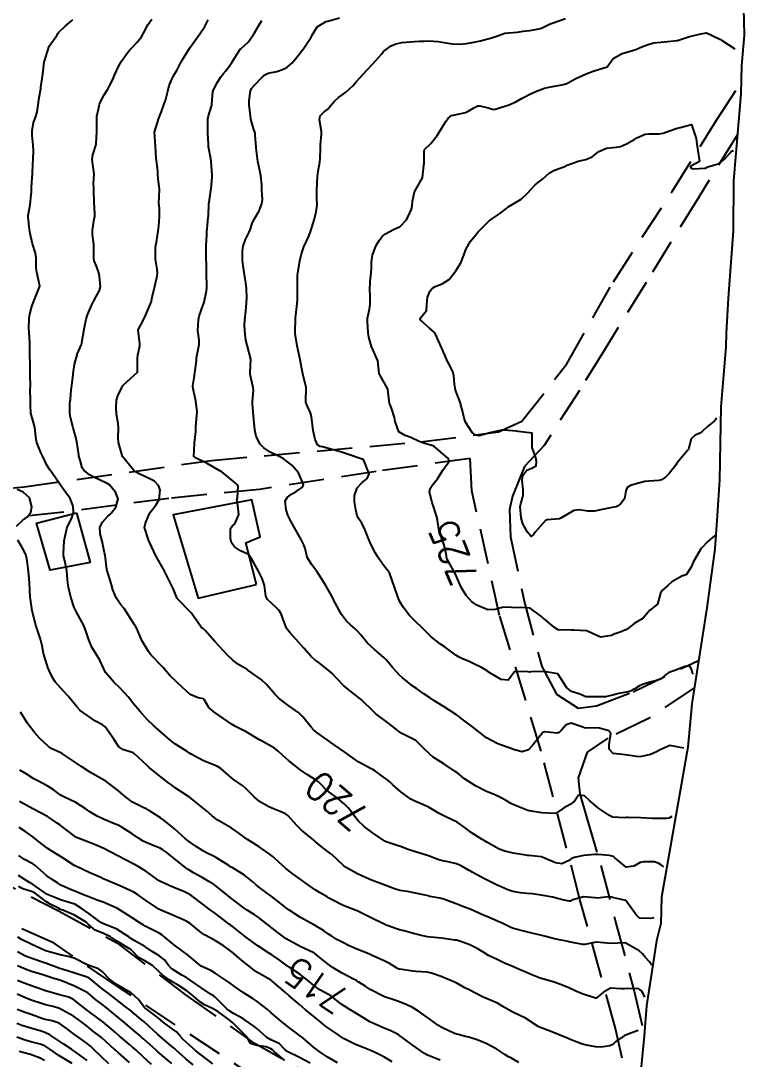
# Model space of a CAD drawing. Header units: metres. Extents: x 298520 to 308411, y 7433745 to 7450750.
# Drawn here: x 300949.8 to 301052.2, y 7447996.7 to 7448143.8 of the extents above; entities that cross this region are included whole.
import ezdxf
from ezdxf.enums import TextEntityAlignment as Align

# ---------------------------------------------------------------- set-up
doc = ezdxf.new("R2010")
doc.units = ezdxf.units.M
doc.header["$LTSCALE"] = 10
doc.linetypes.add('DASHED', pattern=[0.75, 0.5, -0.25])
for name, color, linetype in [('Area', 45, 'Continuous'), ('Cotas', 45, 'Continuous'), ('Curvas de Nivel 1m', 11, 'Continuous'), ('Curvas de Nivel 5m', 15, 'Continuous'), ('Edificações', 30, 'Continuous'), ('Vias Secundárias', 230, 'DASHED')]:
    doc.layers.add(name, color=color, linetype=linetype)
doc.styles.add('Style-STANDARD', font='STANDARD.shx')

msp = doc.modelspace()

# ---------------------------------------------------------------- linework, layer by layer
at = {"layer": 'Area'}
msp.add_polyline3d([(301052.14, 7448145.59, 724.36), (301052.25, 7448141.75, 725.12), (301051.84, 7448137.43, 725.47), (301051.78, 7448133.43, 725.65), (301050.71, 7448121.1, 726.07), (301050.7, 7448114.06, 726.8), (301049.97, 7448104.5, 727.1), (301049.71, 7448099.55, 726.8), (301049.62, 7448097.6, 727.22), (301048.92, 7448089.14, 727.04), (301048.75, 7448078.8, 725.89), (301048.42, 7448073.72, 725.44), (301048.1, 7448069.02, 726.36), (301046.94, 7448060.64, 725.85), (301044.81, 7448047.08, 723.59), (301044.25, 7448040.91, 723.25), (301040.52, 7448019.66, 720.59), (301040.43, 7448015.94, 720.93), (301039.81, 7448013.49, 719.18), (301039.38, 7448010.7, 718.99), (301038.42, 7448004.31, 717.69), (301038.1, 7448000.05, 717.48), (301037.55, 7447994.7, 716.56)], dxfattribs=at)
at = {"layer": 'Curvas de Nivel 1m', "flags": 128}
for points, elevation in [([(301039.13, 7448010.07), (301039.1, 7448010.15), (301039.04, 7448010.24), (301038.95, 7448010.37), (301038.78, 7448010.59), (301038.24, 7448011.18), (301037.83, 7448011.65), (301037.37, 7448012.08), (301035.38, 7448013.21), (301033.38, 7448013.14), (301031.87, 7448013.26), (301031.38, 7448013.32), (301031.34, 7448013.31), (301031.05, 7448013.26), (301029.7, 7448012.96), (301029.39, 7448012.96), (301027.71, 7448013.31), (301027.44, 7448013.36), (301027.39, 7448013.37), (301027.32, 7448013.39), (301025.4, 7448013.79), (301024.17, 7448014.11), (301023.4, 7448014.32), (301022.19, 7448014.59), (301021.41, 7448014.76), (301019.57, 7448015.24), (301019.41, 7448015.29), (301019.34, 7448015.33), (301019.21, 7448015.4), (301017.98, 7448015.99), (301017.42, 7448016.25), (301016.04, 7448016.83), (301015.43, 7448017.09), (301014.57, 7448017.46), (301013.44, 7448017.97), (301012.64, 7448018.29), (301011.45, 7448018.72), (301009.55, 7448019.43), (301009.46, 7448019.46), (301009.15, 7448019.52), (301007.72, 7448019.8), (301007.47, 7448019.86), (301007.06, 7448019.96), (301005.47, 7448020.32), (301004.57, 7448020.48), (301003.47, 7448020.63), (301002.71, 7448020.84), (301001.48, 7448021.33), (301000.73, 7448021.63), (300999.49, 7448022.09), (300998.73, 7448022.42), (300997.5, 7448023.01), (300996.19, 7448023.68), (300995.77, 7448023.94), (300995.52, 7448024.16), (300993.86, 7448025.71), (300993.54, 7448025.97), (300992.53, 7448026.71), (300991.55, 7448027.54), (300991.31, 7448027.74), (300989.57, 7448029.15), (300988.96, 7448029.77), (300987.6, 7448031.24), (300987.28, 7448031.47), (300986.51, 7448031.8), (300985.61, 7448032.17), (300984.95, 7448032.48), (300983.62, 7448033.23), (300982.88, 7448033.84), (300981.65, 7448035.09), (300981.24, 7448035.45), (300980.63, 7448035.87), (300980.05, 7448036.27), (300979.66, 7448036.59), (300978.12, 7448037.9), (300977.68, 7448038.17), (300977.22, 7448038.37), (300975.69, 7448039), (300973.94, 7448039.95), (300973.7, 7448040.09), (300973.35, 7448040.31), (300971.72, 7448041.35), (300971.35, 7448041.61), (300970.9, 7448041.98), (300969.74, 7448043.01), (300968.59, 7448044.01), (300967.76, 7448044.8), (300966.65, 7448046.03), (300965.78, 7448047.08), (300965.36, 7448047.62), (300965.03, 7448048.05), (300963.81, 7448049.32), (300963.03, 7448050.08), (300961.84, 7448051.47), (300961.61, 7448051.86), (300961.51, 7448052.1), (300961.01, 7448053.26), (300960.46, 7448054.11), (300959.88, 7448055.08), (300959.43, 7448056.12), (300959.04, 7448057.26), (300958.71, 7448058.13), (300957.93, 7448059.6), (300957.63, 7448060.14), (300957.38, 7448060.71), (300956.89, 7448062.15), (300956.56, 7448063.57), (300956.48, 7448064.15), (300956.33, 7448065.83), (300956.28, 7448066.16), (300956.02, 7448067.33), (300955.87, 7448068), (300955.84, 7448068.16), (300955.84, 7448068.36), (300955.96, 7448070.16), (300956.07, 7448070.82), (300956.33, 7448071.91), (300956.42, 7448072.16), (300956.98, 7448073.26), (300957.28, 7448074.15), (300957.23, 7448075.04), (300956.81, 7448076.15), (300956.14, 7448077.05), (300955.66, 7448077.68), (300955.34, 7448078.17), (300954.18, 7448079.83), (300953.92, 7448080.19), (300953.51, 7448080.88), (300952.87, 7448082.2), (300952.66, 7448082.66), (300952.22, 7448083.69), (300952.04, 7448084.21), (300951.98, 7448084.46), (300951.77, 7448086.21), (300951.6, 7448086.88), (300951.23, 7448088.22), (300951.17, 7448089.34), (300951.18, 7448090.22), (300951.15, 7448091.38), (300951.16, 7448092.22), (300951.13, 7448093.42), (300951.11, 7448094.22), (300951.13, 7448095.46), (300951.1, 7448096.22), (300951.07, 7448097.54), (300951.09, 7448098.22), (300950.99, 7448099.64), (300950.95, 7448100.22), (300950.98, 7448101.68), (300951.07, 7448102.22), (300951.35, 7448103.32), (300951.68, 7448104.22), (300951.92, 7448104.77), (300952.49, 7448106.21), (300952.06, 7448108.21), (300951.98, 7448108.75), (300951.97, 7448110.22), (300951.87, 7448110.89), (300951.47, 7448112.22), (300951.12, 7448113.68), (300951.04, 7448114.23), (300950.84, 7448115.99), (300950.84, 7448116.23), (300951.13, 7448117.72), (300951.2, 7448118.22), (300951.3, 7448119.57), (300951.33, 7448120.22), (300951.41, 7448121.48), (300951.47, 7448122.22), (300951.53, 7448123.39), (300951.54, 7448124.22), (300951.61, 7448125.33), (300951.57, 7448126.22), (300951.41, 7448127.55), (300951.4, 7448128.22), (300951.61, 7448129.37), (300951.94, 7448130.22), (300952.12, 7448130.87), (300952.31, 7448132.21), (300952.38, 7448132.64), (300952.64, 7448134.21), (300952.66, 7448134.38), (300952.84, 7448135.6), (300952.92, 7448136.21), (300953.12, 7448137.96), (300953.19, 7448138.21), (300953.35, 7448138.68), (300953.84, 7448140.2), (300954.91, 7448141.69), (300955.08, 7448142.01), (300955.2, 7448142.18), (300956.07, 7448143.02), (300956.94, 7448143.74), (300957.19, 7448143.91)], 719), ([(301040.87, 7448023.96), (301040.74, 7448024.05), (301040.54, 7448024.2), (301040.17, 7448024.45), (301039.53, 7448024.67), (301038.02, 7448024.69), (301037.52, 7448024.57), (301036.63, 7448024.08), (301035.51, 7448023.93), (301033.94, 7448025.23), (301033.72, 7448025.42), (301033.54, 7448025.5), (301033.18, 7448025.6), (301031.54, 7448025.72), (301031.1, 7448025.71), (301029.54, 7448025.6), (301028.17, 7448025.3), (301027.74, 7448025.1), (301027.53, 7448024.94), (301026.44, 7448024.4), (301025.52, 7448024.53), (301023.64, 7448025.35), (301023.53, 7448025.38), (301021.73, 7448025.57), (301021.54, 7448025.59), (301021.3, 7448025.62), (301019.54, 7448025.91), (301018.33, 7448026.2), (301017.54, 7448026.49), (301015.8, 7448027.45), (301015.56, 7448027.61), (301015.15, 7448027.86), (301013.57, 7448028.84), (301012.72, 7448029.48), (301012.09, 7448029.99), (301011.59, 7448030.3), (301010.1, 7448031.01), (301009.6, 7448031.25), (301009.06, 7448031.53), (301007.61, 7448032.37), (301006.83, 7448032.77), (301005.62, 7448033.27), (301005.02, 7448033.58), (301003.64, 7448034.6), (301002.5, 7448035.61), (301002.05, 7448036.01), (301001.66, 7448036.33), (300999.9, 7448037.64), (300999.67, 7448037.76), (300999.44, 7448037.87), (300997.69, 7448038.8), (300996.39, 7448039.68), (300996.01, 7448039.99), (300995.71, 7448040.21), (300994.16, 7448041.27), (300993.72, 7448041.57), (300993.53, 7448041.71), (300991.74, 7448042.98), (300991.32, 7448043.32), (300990.93, 7448043.74), (300989.76, 7448045.22), (300989.2, 7448045.77), (300987.78, 7448046.78), (300987.18, 7448047.18), (300986.4, 7448047.8), (300985.8, 7448048.42), (300984.58, 7448049.82), (300983.83, 7448050.49), (300981.96, 7448051.85), (300981.84, 7448051.92), (300980.63, 7448052.65), (300979.86, 7448053.2), (300979.11, 7448053.89), (300977.88, 7448055.24), (300977.3, 7448055.91), (300975.91, 7448057.45), (300975.66, 7448057.67), (300975.34, 7448057.93), (300973.94, 7448059.95), (300971.96, 7448061.97), (300971.37, 7448063.37), (300971.09, 7448063.98), (300970.14, 7448065.87), (300970.08, 7448066), (300970.06, 7448066.04), (300970.01, 7448066.11), (300968.92, 7448068.01), (300968.06, 7448069.87), (300967.99, 7448070.02), (300967.93, 7448070.16), (300967.33, 7448072.03), (300967.46, 7448072.66), (300968.05, 7448074.02), (300968.07, 7448074.05), (300968.1, 7448074.09), (300968.95, 7448075.18), (300969.4, 7448076), (300969.52, 7448077.37), (300969.3, 7448078), (300968.72, 7448078.57), (300968.16, 7448078.86), (300966.58, 7448079.62), (300966.17, 7448079.85), (300966.05, 7448079.92), (300965.87, 7448080.04), (300964.2, 7448082.07), (300963.66, 7448084.08), (300963.58, 7448084.73), (300963.64, 7448086.08), (300963.58, 7448086.75), (300963.35, 7448088.08), (300963.3, 7448089.07), (300963.37, 7448090.08), (300963.57, 7448090.82), (300964.25, 7448092.07), (300964.28, 7448092.12), (300964.32, 7448092.18), (300966.34, 7448094.04), (300966.33, 7448096.04), (300966.38, 7448096.44), (300966.66, 7448097.77), (300966.68, 7448098.04), (300966.41, 7448100.04), (300967.11, 7448101.36), (300967.44, 7448102.03), (300967.75, 7448102.72), (300968.29, 7448104.02), (300968.33, 7448104.16), (300968.47, 7448104.82), (300968.73, 7448106.02), (300969.07, 7448107.45), (300969.16, 7448108.01), (300969.12, 7448108.61), (300968.88, 7448110.01), (300968.88, 7448111.69), (300968.92, 7448112.01), (300969, 7448112.45), (300969.24, 7448114.01), (300969.33, 7448114.74), (300969.46, 7448116.01), (300969.44, 7448117.19), (300969.36, 7448118.01), (300969.39, 7448118.75), (300969.43, 7448120.01), (300969.27, 7448121.42), (300969.22, 7448122.01), (300969.22, 7448122.55), (300969.01, 7448124.02), (300968.98, 7448124.29), (300968.88, 7448126.02), (300968.75, 7448128.02), (300969.37, 7448130.01), (300969.71, 7448130.94), (300970.13, 7448132), (300970.29, 7448132.51), (300970.65, 7448133.99), (300970.83, 7448134.61), (300971.22, 7448135.6), (300971.43, 7448135.98), (300971.97, 7448136.86), (300972.52, 7448137.97), (300972.64, 7448138.2), (300972.88, 7448138.6), (300973.76, 7448139.96), (300974.91, 7448141.61), (300975.05, 7448141.8), (300975.15, 7448141.94), (300975.87, 7448142.99), (300976.33, 7448143.93)], 721), ([(301042, 7448031.12), (301041.6, 7448030.85), (301041.26, 7448030.8), (301039.6, 7448030.82), (301039.27, 7448030.83), (301037.6, 7448030.94), (301035.83, 7448030.97), (301035.6, 7448030.95), (301035.3, 7448030.92), (301033.6, 7448031), (301033.15, 7448031.24), (301031.61, 7448032.27), (301030.41, 7448033.27), (301029.63, 7448034.01), (301028.8, 7448034.12), (301028.19, 7448033.3), (301027.62, 7448032.79), (301026.66, 7448032.27), (301025.61, 7448031.56), (301025.43, 7448031.51), (301023.61, 7448031.63), (301022.07, 7448031.84), (301021.61, 7448031.97), (301020.67, 7448032.33), (301019.62, 7448032.75), (301019.18, 7448032.97), (301018.44, 7448033.42), (301017.63, 7448033.85), (301016.91, 7448034.16), (301015.64, 7448034.71), (301014.19, 7448035.46), (301013.66, 7448035.77), (301012.63, 7448036.46), (301011.67, 7448037.22), (301011.3, 7448037.5), (301009.69, 7448038.56), (301008.21, 7448039.53), (301007.71, 7448039.95), (301006.9, 7448040.74), (301006.09, 7448041.56), (301005.9, 7448041.74), (301005.73, 7448041.85), (301005.17, 7448042.14), (301003.74, 7448042.88), (301003.31, 7448043.17), (301002.79, 7448043.6), (301001.75, 7448044.42), (301000.1, 7448045.64), (300999.78, 7448045.92), (300997.98, 7448047.66), (300997.8, 7448047.82), (300997.14, 7448048.33), (300995.82, 7448049.37), (300995.47, 7448049.69), (300993.84, 7448051.39), (300993.49, 7448051.71), (300991.86, 7448052.99), (300991.43, 7448053.31), (300990.94, 7448053.74), (300989.88, 7448054.92), (300989.15, 7448055.77), (300987.91, 7448057.14), (300987.6, 7448057.48), (300987.41, 7448057.79), (300987.11, 7448058.61), (300986.68, 7448059.8), (300986.4, 7448060.26), (300985.95, 7448060.71), (300984.72, 7448061.82), (300984.48, 7448062.33), (300984.31, 7448063.83), (300984, 7448064.82), (300983.48, 7448065.84), (300982.81, 7448067.05), (300982.35, 7448067.85), (300982.04, 7448068.23), (300980.9, 7448068.72), (300980.05, 7448069.3), (300979.63, 7448069.88), (300979.48, 7448070.47), (300979.52, 7448071.89), (300979.74, 7448072.23), (300980.09, 7448072.53), (300980.66, 7448073.87), (300980.47, 7448075.54), (300980.42, 7448075.88), (300980.48, 7448076.22), (300980.59, 7448077.87), (300980.42, 7448078.14), (300980.16, 7448078.35), (300978.26, 7448079.9), (300978.17, 7448079.96), (300978.01, 7448080.07), (300976.19, 7448081.11), (300974.44, 7448081.95), (300974.32, 7448082.07), (300974.39, 7448083.95), (300974.57, 7448085.62), (300974.59, 7448085.94), (300974.6, 7448086.29), (300974.75, 7448087.94), (300974.76, 7448088.43), (300974.58, 7448089.95), (300974.31, 7448091.26), (300974.17, 7448091.95), (300974.17, 7448092.1), (300974.34, 7448093.23), (300974.44, 7448093.95), (300974.68, 7448095.63), (300974.7, 7448095.95), (300974.74, 7448096.31), (300975.04, 7448097.94), (300975.04, 7448098.58), (300974.89, 7448099.94), (300974.96, 7448101.42), (300975.07, 7448101.94), (300975.41, 7448102.9), (300975.77, 7448103.93), (300976.08, 7448105.53), (300976.13, 7448105.93), (300976.14, 7448106.27), (300976.11, 7448107.93), (300976.08, 7448109.48), (300976.07, 7448109.93), (300976.06, 7448110.41), (300976.04, 7448111.93), (300976.13, 7448113.47), (300976.16, 7448113.92), (300976.19, 7448114.32), (300976.36, 7448115.92), (300976.38, 7448116.15), (300976.45, 7448117.92), (300976.46, 7448118.1), (300976.65, 7448119.4), (300976.73, 7448119.85), (300976.74, 7448119.92), (300976.92, 7448121.68), (300976.92, 7448121.92), (300976.78, 7448123.84), (300976.77, 7448123.92), (300976.71, 7448124.23), (300976.4, 7448125.92), (300976.37, 7448126.29), (300976.28, 7448127.92), (300976.27, 7448128.42), (300976.31, 7448129.92), (300976.38, 7448130.32), (300976.79, 7448131.7), (300976.84, 7448131.87), (300976.85, 7448131.92), (300976.99, 7448133.75), (300977.03, 7448133.92), (300977.65, 7448135.1), (300978.19, 7448135.91), (300978.48, 7448136.27), (300978.85, 7448136.7), (300979.36, 7448137.4), (300979.68, 7448137.89), (300980.89, 7448139.76), (300980.94, 7448139.82), (300981.01, 7448139.87), (300981.99, 7448140.77), (300982.76, 7448141.85), (300982.82, 7448141.95), (300982.92, 7448142.1), (300983.57, 7448143.2), (300983.95, 7448143.83)], 722), ([(301043.71, 7448040.77), (301041.72, 7448041.14), (301040.33, 7448040.54), (301039.71, 7448040.21), (301038.98, 7448039.89), (301037.7, 7448039.6), (301037.32, 7448039.57), (301035.7, 7448039.78), (301035.03, 7448039.89), (301033.7, 7448040.03), (301033.11, 7448040.63), (301033.13, 7448041.24), (301033.36, 7448042.86), (301033.08, 7448043.24), (301031.75, 7448043.63), (301031.35, 7448043.66), (301029.75, 7448043.62), (301029.26, 7448043.78), (301027.76, 7448044.34), (301027.01, 7448044.07), (301026.36, 7448043.32), (301026.05, 7448043.02), (301025.74, 7448042.92), (301023.98, 7448043.11), (301023.74, 7448043.02), (301022.4, 7448041.37), (301021.71, 7448040.57), (301020.82, 7448040.28), (301019.71, 7448040.55), (301019.08, 7448040.77), (301017.72, 7448041.26), (301017.26, 7448041.43), (301015.73, 7448042.26), (301014.19, 7448043.47), (301013.75, 7448043.81), (301012.48, 7448044.77), (301011.77, 7448045.32), (301011.52, 7448045.5), (301009.78, 7448046.63), (301008.29, 7448047.54), (301007.8, 7448047.85), (301006.89, 7448048.47), (301005.82, 7448049.22), (301005.34, 7448049.57), (301003.83, 7448050.77), (301003.4, 7448051.16), (301003, 7448051.6), (301002.45, 7448052.21), (301001.86, 7448052.91), (301001.53, 7448053.29), (301001.21, 7448053.62), (300999.88, 7448054.76), (300998.9, 7448055.65), (300997.9, 7448056.86), (300997.55, 7448057.3), (300997.15, 7448057.67), (300996.47, 7448058.23), (300995.92, 7448058.76), (300995.24, 7448059.7), (300994.3, 7448061.37), (300994.13, 7448061.71), (300993.97, 7448062.06), (300993.07, 7448063.72), (300992.01, 7448065.36), (300991.75, 7448065.73), (300991.03, 7448066.76), (300990.4, 7448067.75), (300990.3, 7448068.02), (300990.05, 7448069.05), (300989.88, 7448069.59), (300989.81, 7448069.76), (300989.56, 7448070.26), (300988.72, 7448071.77), (300988.09, 7448072.84), (300987.64, 7448073.78), (300987.39, 7448074.51), (300987.25, 7448075.79), (300987.59, 7448076.33), (300988.14, 7448076.73), (300988.8, 7448077.12), (300989.68, 7448077.76), (300989.82, 7448078.1), (300989.15, 7448079.77), (300988.19, 7448080.88), (300986.96, 7448081.79), (300986.21, 7448082.17), (300985.11, 7448082.72), (300984.22, 7448083.31), (300983.68, 7448083.84), (300983.15, 7448084.93), (300982.95, 7448085.84), (300982.81, 7448087.3), (300982.78, 7448087.84), (300982.61, 7448089.53), (300982.61, 7448089.85), (300982.75, 7448091.41), (300982.7, 7448091.85), (300982.34, 7448093.52), (300982.27, 7448093.85), (300982.27, 7448093.93), (300982.36, 7448095.85), (300981.84, 7448097.86), (300981.68, 7448098.58), (300981.51, 7448099.86), (300981.5, 7448100.78), (300981.57, 7448101.86), (300981.66, 7448102.65), (300981.77, 7448103.86), (300981.8, 7448104.53), (300981.78, 7448105.86), (300981.68, 7448106.67), (300981.48, 7448107.86), (300981.29, 7448109.1), (300981.2, 7448109.86), (300981.19, 7448111.22), (300981.29, 7448111.86), (300981.63, 7448112.8), (300982.14, 7448113.85), (300982.28, 7448114.16), (300982.59, 7448115.06), (300982.82, 7448115.62), (300982.94, 7448115.85), (300983.58, 7448116.88), (300983.96, 7448117.84), (300984.02, 7448118.46), (300983.96, 7448119.84), (300983.93, 7448120.57), (300983.79, 7448121.84), (300983.55, 7448122.99), (300983.37, 7448123.84), (300983.19, 7448125.37), (300983.15, 7448125.85), (300982.99, 7448127.61), (300982.98, 7448127.85), (300982.94, 7448128.03), (300982.76, 7448128.54), (300982.4, 7448129.85), (300982.32, 7448130.32), (300982.14, 7448131.86), (300982.15, 7448132.51), (300982.32, 7448133.86), (300982.47, 7448134.21), (300982.83, 7448134.64), (300984.01, 7448135.83), (300984.47, 7448136.2), (300984.85, 7448136.36), (300986.05, 7448136.62), (300986.86, 7448136.87), (300987.47, 7448137.18), (300988.2, 7448137.79), (300988.51, 7448138.15), (300988.88, 7448138.61), (300989.77, 7448139.77), (300990.91, 7448141.45), (300991.02, 7448141.64), (300991.08, 7448141.75), (300991.75, 7448142.92), (300992.94, 7448143.64), (300993.01, 7448143.66), (300993.27, 7448143.73), (300994.95, 7448144.18)], 723), ([(301045.07, 7448051.25), (301044.92, 7448051.42), (301044.8, 7448051.96), (301044.52, 7448052.43), (301043.86, 7448052.33), (301042.56, 7448051.84), (301041.85, 7448051.6), (301041.53, 7448051.46), (301041.12, 7448051.15), (301040.43, 7448050.56), (301039.83, 7448050.36), (301038.88, 7448050.12), (301037.82, 7448049.79), (301037.4, 7448049.62), (301036.76, 7448049.2), (301036.15, 7448048.86), (301035.81, 7448048.77), (301034.51, 7448048.51), (301033.8, 7448048.32), (301032.59, 7448048.04), (301031.8, 7448048.03), (301031.03, 7448048.04), (301029.8, 7448048.06), (301028.95, 7448048.44), (301027.81, 7448048.83), (301027.14, 7448049.32), (301025.84, 7448051.33), (301023.85, 7448051.66), (301022.04, 7448051.57), (301021.84, 7448051.56), (301021.66, 7448051.57), (301019.85, 7448051.62), (301019.68, 7448051.56), (301019.56, 7448051.4), (301018.82, 7448050.42), (301017.83, 7448050.51), (301016.22, 7448051.44), (301016, 7448051.61), (301015.85, 7448051.73), (301015.16, 7448052.15), (301013.86, 7448052.78), (301013.4, 7448053.02), (301012.27, 7448053.49), (301011.87, 7448053.66), (301011.43, 7448053.95), (301009.89, 7448055.08), (301009.26, 7448055.53), (301007.9, 7448056.57), (301007.41, 7448057.05), (301006.91, 7448057.56), (301006.4, 7448058.04), (301005.92, 7448058.49), (301004.87, 7448059.58), (301003.95, 7448060.76), (301003.45, 7448061.6), (301003.09, 7448062.48), (301002.72, 7448063.6), (301002.01, 7448065.61), (301001.12, 7448066.72), (301000.52, 7448067.63), (301000.33, 7448067.93), (301000.04, 7448068.39), (300999.38, 7448069.65), (300998.9, 7448070.82), (300998.58, 7448071.66), (300998.09, 7448072.63), (300997.67, 7448073.24), (300997.45, 7448073.67), (300997.25, 7448074.54), (300997.05, 7448075.68), (300997.04, 7448076.58), (300997.44, 7448077.67), (300998.16, 7448078.4), (300998.85, 7448078.97), (300999.12, 7448079.65), (300998.44, 7448081.42), (300998.28, 7448081.66), (300998.2, 7448081.7), (300998.14, 7448081.73), (300996.21, 7448082.38), (300995.21, 7448082.7), (300994.22, 7448082.98), (300992.52, 7448083.43), (300992.22, 7448083.52), (300992.07, 7448083.58), (300991.83, 7448083.74), (300991.47, 7448084.51), (300991.19, 7448085.75), (300991.09, 7448086.58), (300990.97, 7448087.75), (300990.81, 7448088.29), (300990.29, 7448089.41), (300990.16, 7448089.76), (300990.15, 7448089.91), (300990.23, 7448091.76), (300990.22, 7448091.86), (300989.76, 7448093.77), (300989.61, 7448094.51), (300989.37, 7448095.77), (300989.06, 7448097.1), (300988.92, 7448097.77), (300988.68, 7448099.51), (300988.66, 7448099.78), (300988.7, 7448101.51), (300988.71, 7448101.78), (300988.73, 7448102.06), (300988.93, 7448103.77), (300988.98, 7448104.28), (300988.99, 7448105.77), (300988.97, 7448107.31), (300988.99, 7448107.77), (300989.09, 7448108.34), (300989.34, 7448109.77), (300989.54, 7448110.77), (300989.87, 7448111.76), (300990.58, 7448113.3), (300990.71, 7448113.62), (300990.76, 7448113.75), (300991.21, 7448115.13), (300991.4, 7448115.74), (300991.64, 7448116.72), (300991.75, 7448117.74), (300991.72, 7448118.66), (300991.72, 7448119.74), (300991.76, 7448120.84), (300991.83, 7448121.74), (300991.92, 7448122.5), (300992.15, 7448123.74), (300992.22, 7448124.22), (300992.23, 7448125.73), (300992.25, 7448126.22), (300992.4, 7448127.73), (300992.37, 7448128.12), (300992.08, 7448129.74), (300992.19, 7448130.33), (300992.78, 7448130.9), (300993.27, 7448131.25), (300993.66, 7448131.72), (300994.17, 7448132.35), (300994.81, 7448132.93), (300995.25, 7448133.27), (300995.85, 7448133.69), (300996.83, 7448134.56), (300997.35, 7448135.17), (300997.79, 7448135.67), (300998.3, 7448136.22), (300998.86, 7448136.86), (300999.6, 7448137.65), (301000.88, 7448139.04), (301001.14, 7448139.38), (301001.39, 7448139.63), (301002.27, 7448140.24), (301002.9, 7448140.54), (301003.78, 7448140.73), (301004.91, 7448140.82), (301006.22, 7448140.89), (301006.91, 7448140.91), (301007.53, 7448140.93), (301008.91, 7448140.83), (301010.03, 7448140.65), (301010.9, 7448140.52), (301011.92, 7448140.48), (301012.9, 7448140.55), (301013.7, 7448140.69), (301014.91, 7448140.96), (301016.66, 7448141.44), (301016.86, 7448141.5), (301016.91, 7448141.51), (301018.34, 7448142.01), (301018.92, 7448142.1), (301020.14, 7448142.19), (301020.93, 7448142.29), (301021.88, 7448142.43), (301022.93, 7448142.59), (301023.53, 7448142.76), (301024.75, 7448143.35), (301024.89, 7448143.41), (301024.94, 7448143.42), (301025.05, 7448143.45), (301026.95, 7448144.11)], 724), ([(301048.28, 7448087.57), (301048.13, 7448087.22), (301047.99, 7448087.07), (301047.03, 7448086.31), (301046.25, 7448085.57), (301045.97, 7448085.37), (301045.28, 7448085.1), (301044.74, 7448084.6), (301044.36, 7448083.11), (301044.31, 7448083.02), (301044.22, 7448082.92), (301042.71, 7448081.13), (301042.5, 7448080.83), (301042.19, 7448080.4), (301041.64, 7448079.69), (301041.12, 7448079.15), (301040.54, 7448078.79), (301040.17, 7448078.67), (301038.75, 7448078.59), (301038.17, 7448078.53), (301037.27, 7448078.3), (301036.16, 7448077.98), (301035.66, 7448077.71), (301035.46, 7448077.22), (301035.28, 7448076.07), (301034.65, 7448075.22), (301034.31, 7448075.04), (301034.12, 7448074.98), (301033.8, 7448074.92), (301032.12, 7448074.56), (301031.06, 7448074.32), (301030.11, 7448074.33), (301028.87, 7448074.53), (301028.11, 7448074.43), (301026.28, 7448073.33), (301026.1, 7448073.28), (301024.32, 7448073.13), (301024.1, 7448073.03), (301022.62, 7448071.37), (301022.41, 7448071.05), (301022.07, 7448070.77), (301021.54, 7448071.39), (301020.92, 7448072.57), (301020.64, 7448073.39), (301020.52, 7448075), (301020.61, 7448075.4), (301020.96, 7448076.57), (301020.94, 7448077.39), (301020.81, 7448078.75), (301020.91, 7448079.39), (301021.44, 7448080.13), (301022.19, 7448080.43), (301022.79, 7448080.77), (301022.83, 7448081.37), (301022.72, 7448081.88), (301022.22, 7448083.38), (301022.24, 7448085.37), (301020.25, 7448085.63), (301019.99, 7448085.66), (301018.25, 7448085.81), (301017.86, 7448085.81), (301016.24, 7448085.45), (301014.69, 7448085.02), (301014.24, 7448085.11), (301013.73, 7448085.48), (301012.8, 7448086.95), (301012.59, 7448087.49), (301012.29, 7448088.75), (301012.14, 7448089.34), (301012.1, 7448089.49), (301012.01, 7448089.78), (301011.38, 7448091.5), (301011.2, 7448092.37), (301011.11, 7448093.51), (301010.97, 7448094.13), (301010.36, 7448095.28), (301010.23, 7448095.52), (301010.12, 7448095.77), (301009.37, 7448097.53), (301008.55, 7448099.4), (301008.49, 7448099.54), (301008.41, 7448099.66), (301007.7, 7448100.27), (301006.44, 7448101.33), (301006.34, 7448101.56), (301006.44, 7448101.77), (301007.26, 7448102.75), (301007.3, 7448103.55), (301007.38, 7448104.65), (301007.79, 7448105.55), (301008.1, 7448105.93), (301008.49, 7448106.18), (301009.47, 7448106.55), (301010.51, 7448107.21), (301010.66, 7448107.37), (301010.77, 7448107.52), (301011.4, 7448108.38), (301012.1, 7448109.5), (301012.54, 7448110.58), (301012.76, 7448111.27), (301012.85, 7448111.49), (301013.48, 7448112.57), (301014.23, 7448113.47), (301014.4, 7448113.66), (301014.59, 7448113.88), (301016.14, 7448115.45), (301016.4, 7448115.65), (301016.61, 7448115.78), (301017.6, 7448116.45), (301018.63, 7448117.25), (301018.72, 7448117.33), (301018.84, 7448117.42), (301019.96, 7448118.09), (301020.64, 7448118.54), (301021.58, 7448119.39), (301022.66, 7448120.54), (301023.11, 7448120.93), (301023.66, 7448121.36), (301024.19, 7448121.85), (301024.69, 7448122.26), (301025.39, 7448122.64), (301026.7, 7448123.09), (301026.87, 7448123.16), (301027.19, 7448123.32), (301028.71, 7448123.91), (301029.84, 7448124.16), (301030.72, 7448124.54), (301031.65, 7448125.27), (301032.73, 7448125.74), (301034.1, 7448125.87), (301034.73, 7448125.98), (301035.57, 7448126.38), (301036.74, 7448127.04), (301037.04, 7448127.21), (301038.23, 7448127.71), (301038.75, 7448127.76), (301040.16, 7448127.76), (301040.75, 7448127.87), (301041.68, 7448128.22), (301042.76, 7448128.58), (301043.2, 7448128.69), (301044.77, 7448129.11), (301045.45, 7448127.1), (301045.53, 7448126.31), (301045.73, 7448125.1), (301045.93, 7448123.88), (301044.7, 7448123.21), (301044.65, 7448123.17), (301044.65, 7448123.11), (301044.7, 7448122.95), (301044.99, 7448122.82), (301046.7, 7448122.92), (301046.81, 7448122.98), (301047.11, 7448123.08), (301048.71, 7448123.58), (301049.52, 7448124.24), (301050.19, 7448125.05), (301050.45, 7448125.32), (301050.72, 7448125.4)], 726), ([(300949.2, 7448072.24), (300950.09, 7448073.09), (300950.76, 7448073.55), (300951.24, 7448074.22), (300951.36, 7448074.97), (300951.02, 7448076.22), (300950.14, 7448077.05), (300949.31, 7448077.41)], 718), ([(301038.16, 7448005.51), (301038, 7448005.96), (301037.72, 7448006.42), (301037.31, 7448006.7), (301035.74, 7448006.77), (301035.31, 7448006.7), (301034.78, 7448006.69), (301033.31, 7448006.78), (301032.34, 7448006.21), (301031.29, 7448005.4), (301031.18, 7448005.38), (301029.3, 7448006), (301028.4, 7448006.39), (301027.31, 7448006.88), (301026.24, 7448007.32), (301025.32, 7448007.66), (301024.87, 7448007.78), (301023.33, 7448008.22), (301021.92, 7448008.79), (301021.34, 7448009.05), (301020.54, 7448009.39), (301019.35, 7448009.89), (301018.3, 7448010.36), (301017.36, 7448010.79), (301016.04, 7448011.44), (301015.37, 7448011.84), (301014.43, 7448012.41), (301013.38, 7448012.92), (301011.83, 7448013.49), (301011.48, 7448013.58), (301011.39, 7448013.6), (301011.28, 7448013.61), (301009.4, 7448013.86), (301007.89, 7448014.04), (301007.4, 7448014.09), (301006.74, 7448014.21), (301005.4, 7448014.55), (301004.09, 7448014.9), (301003.41, 7448015.07), (301002.99, 7448015.18), (301001.83, 7448015.61), (301001.53, 7448015.74), (301001.41, 7448015.79), (301001.09, 7448015.95), (300999.42, 7448016.77), (300997.64, 7448017.66), (300997.43, 7448017.75), (300997.31, 7448017.79), (300995.44, 7448018.49), (300993.81, 7448019.36), (300993.46, 7448019.56), (300993.17, 7448019.71), (300992.08, 7448020.34), (300991.47, 7448020.74), (300990.02, 7448021.75), (300989.49, 7448022.13), (300988.19, 7448023.09), (300987.51, 7448023.59), (300987.28, 7448023.78), (300986.36, 7448024.63), (300985.53, 7448025.38), (300984.99, 7448025.82), (300983.54, 7448026.83), (300981.92, 7448027.85), (300981.56, 7448028.09), (300980.7, 7448028.73), (300979.58, 7448029.51), (300978.93, 7448029.89), (300977.59, 7448030.65), (300976.89, 7448031.21), (300976.08, 7448031.92), (300975.61, 7448032.3), (300973.89, 7448033.68), (300973.63, 7448033.88), (300973.53, 7448033.95), (300971.65, 7448035.18), (300971.19, 7448035.52), (300970.59, 7448035.99), (300970.04, 7448036.38), (300969.66, 7448036.66), (300968.04, 7448038.02), (300967.68, 7448038.35), (300965.84, 7448040.04), (300965.7, 7448040.11), (300964.23, 7448040.58), (300963.71, 7448040.99), (300962.97, 7448042.08), (300961.75, 7448043.81), (300961.39, 7448044.1), (300960.3, 7448044.66), (300959.76, 7448045.02), (300958.23, 7448046.14), (300957.78, 7448046.57), (300956.51, 7448048.15), (300955.8, 7448048.92), (300954.68, 7448050.18), (300954.35, 7448050.71), (300953.84, 7448051.77), (300953.64, 7448052.19), (300953.52, 7448052.52), (300953.02, 7448054.2), (300952.82, 7448055.27), (300952.6, 7448056.2), (300951.91, 7448058.21), (300951.43, 7448060.22), (300951.3, 7448060.87), (300951.14, 7448062.22), (300951.1, 7448063.09), (300951.03, 7448064.22), (300950.95, 7448065.27), (300950.87, 7448066.22), (300950.68, 7448067.57), (300950.51, 7448068.23), (300950.05, 7448069.09), (300949.38, 7448070.24)], 718), ([(301037.24, 7448000.79), (301036.04, 7448000.4), (301035.23, 7448000.06), (301034.08, 7447999.23), (301033.62, 7447998.84), (301033.21, 7447998.64), (301032.01, 7447998.45), (301031.21, 7447998.47), (301029.7, 7447998.79), (301029.22, 7447998.93), (301028.19, 7447999.3), (301027.5, 7447999.58), (301027.23, 7447999.7), (301026.6, 7447999.95), (301025.23, 7448000.51), (301024.64, 7448000.74), (301023.24, 7448001.26), (301023.08, 7448001.36), (301021.26, 7448002.56), (301019.46, 7448003.4), (301019.27, 7448003.48), (301018.08, 7448004.22), (301017.29, 7448004.68), (301015.5, 7448005.45), (301015.29, 7448005.52), (301015.17, 7448005.57), (301013.3, 7448006.55), (301012.69, 7448006.86), (301011.53, 7448007.5), (301011.31, 7448007.61), (301011.11, 7448007.71), (301009.33, 7448008.44), (301007.94, 7448008.94), (301007.34, 7448009.06), (301005.73, 7448009.17), (301005.34, 7448009.2), (301003.46, 7448009.47), (301003.34, 7448009.5), (301003.16, 7448009.59), (301002.02, 7448010.28), (301001.35, 7448010.61), (300999.56, 7448011.44), (300999.36, 7448011.53), (300999.29, 7448011.57), (300999.09, 7448011.64), (300997.37, 7448012.31), (300996.21, 7448012.85), (300995.39, 7448013.27), (300994.57, 7448013.7), (300993.83, 7448014.14), (300993.4, 7448014.45), (300992.67, 7448014.98), (300991.41, 7448015.74), (300989.42, 7448016.82), (300987.92, 7448017.78), (300987.44, 7448018.13), (300986.04, 7448019.22), (300985.46, 7448019.66), (300985.26, 7448019.81), (300983.48, 7448021.17), (300983.1, 7448021.46), (300982.64, 7448021.84), (300981.5, 7448022.79), (300979.74, 7448023.88), (300979.59, 7448023.95), (300979.51, 7448023.99), (300979.25, 7448024.15), (300977.53, 7448025.27), (300977.11, 7448025.49), (300976.18, 7448025.92), (300975.75, 7448026.14), (300975.54, 7448026.28), (300974.64, 7448026.85), (300973.55, 7448027.6), (300973.14, 7448027.95), (300971.57, 7448029.37), (300970.8, 7448029.98), (300970.11, 7448030.52), (300969.59, 7448030.94), (300967.91, 7448032.02), (300967.61, 7448032.18), (300967.34, 7448032.29), (300965.62, 7448033.14), (300964.4, 7448034.06), (300964.01, 7448034.43), (300963.64, 7448034.76), (300961.85, 7448036.09), (300961.65, 7448036.22), (300960.45, 7448036.9), (300959.67, 7448037.35), (300958.45, 7448038.13), (300957.68, 7448038.66), (300956.14, 7448039.71), (300955.7, 7448039.99), (300955.36, 7448040.17), (300954.21, 7448040.69), (300953.71, 7448041.02), (300952.47, 7448042.2), (300951.73, 7448043), (300950.78, 7448044.22), (300949.77, 7448045.9)], 717), ([(301020.32, 7447996.25), (301019.19, 7447996.91), (301018.87, 7447997.09), (301018.34, 7447997.41), (301017.2, 7447998.16), (301015.7, 7447998.96), (301015.22, 7447999.17), (301014.42, 7447999.46), (301013.53, 7447999.78), (301013.23, 7447999.86), (301012.78, 7447999.93), (301011.23, 7448000.36), (301009.61, 7448001.14), (301009.24, 7448001.34), (301009.13, 7448001.41), (301008.94, 7448001.52), (301007.26, 7448002.73), (301006.14, 7448003.56), (301005.28, 7448004.07), (301004.38, 7448004.48), (301003.29, 7448004.93), (301002.79, 7448005.1), (301001.29, 7448005.58), (301001.2, 7448005.62), (300999.3, 7448006.62), (300998.67, 7448007.01), (300997.67, 7448007.66), (300997.32, 7448007.86), (300996.93, 7448008.06), (300995.33, 7448008.92), (300994.06, 7448009.7), (300993.35, 7448010.21), (300992.5, 7448010.87), (300991.41, 7448011.74), (300991.36, 7448011.77), (300991.3, 7448011.8), (300989.38, 7448012.71), (300987.39, 7448013.78), (300986.26, 7448014.65), (300985.41, 7448015.29), (300984.73, 7448015.82), (300983.42, 7448016.85), (300982.84, 7448017.25), (300981.87, 7448017.85), (300981.44, 7448018.14), (300980.46, 7448018.86), (300979.46, 7448019.63), (300979.15, 7448019.88), (300977.48, 7448021.25), (300977.09, 7448021.52), (300976.43, 7448021.92), (300975.49, 7448022.45), (300974.37, 7448023.07), (300973.51, 7448023.58), (300972.97, 7448023.96), (300971.52, 7448025.15), (300971.07, 7448025.52), (300970.47, 7448025.99), (300969.93, 7448026.39), (300969.54, 7448026.6), (300968.55, 7448027), (300967.55, 7448027.41), (300967.14, 7448027.61), (300966.46, 7448028.04), (300965.56, 7448028.66), (300964.01, 7448029.63), (300963.58, 7448029.86), (300963.09, 7448030.07), (300961.59, 7448030.68), (300960.64, 7448031.15), (300959.6, 7448031.76), (300959.08, 7448032.13), (300957.62, 7448033.09), (300955.9, 7448033.89), (300955.63, 7448034.01), (300955.4, 7448034.16), (300954.39, 7448034.93), (300953.65, 7448035.41), (300952.1, 7448036.21), (300951.66, 7448036.45), (300950.57, 7448037.13), (300949.67, 7448037.69)], 716), ([(301002.41, 7447996.38), (301001.19, 7447997.06), (301000.08, 7447997.63), (300999.21, 7447998.03), (300998.04, 7447998.49), (300997.21, 7447998.82), (300995.51, 7447999.69), (300995.22, 7447999.86), (300994.71, 7448000.22), (300993.24, 7448001.22), (300992.97, 7448001.44), (300992.64, 7448001.72), (300991.26, 7448002.84), (300990.14, 7448003.75), (300989.28, 7448004.48), (300987.78, 7448005.78), (300987.3, 7448006.19), (300985.42, 7448007.81), (300985.37, 7448007.85), (300985.32, 7448007.88), (300985.16, 7448007.98), (300983.33, 7448009), (300982.84, 7448009.33), (300982.2, 7448009.85), (300981.73, 7448010.23), (300981.35, 7448010.54), (300979.75, 7448011.88), (300979.37, 7448012.18), (300978.44, 7448012.83), (300977.39, 7448013.48), (300976.6, 7448013.91), (300975.81, 7448014.34), (300975.4, 7448014.62), (300973.81, 7448015.95), (300973.42, 7448016.2), (300972.95, 7448016.43), (300971.43, 7448017.09), (300969.55, 7448017.89), (300969.44, 7448017.94), (300969.34, 7448018), (300967.46, 7448019.26), (300967, 7448019.57), (300966.31, 7448020.04), (300965.79, 7448020.37), (300965.47, 7448020.55), (300964.59, 7448020.95), (300963.48, 7448021.42), (300961.95, 7448022.09), (300961.49, 7448022.29), (300961.13, 7448022.45), (300959.5, 7448023.18), (300957.58, 7448024.07), (300957.51, 7448024.1), (300957.45, 7448024.14), (300955.53, 7448025.4), (300955.05, 7448025.69), (300954.19, 7448026.18), (300953.54, 7448026.61), (300951.77, 7448028), (300951.56, 7448028.17), (300951.51, 7448028.21), (300950.37, 7448029.03), (300949.58, 7448029.55)], 714), ([(300994.65, 7447996.23), (300993.19, 7447997.06), (300992.22, 7447997.72), (300991.64, 7447998.17), (300991.21, 7447998.51), (300989.72, 7447999.76), (300989.23, 7448000.16), (300987.72, 7448001.29), (300987.24, 7448001.64), (300987.16, 7448001.7), (300987.06, 7448001.78), (300985.27, 7448003.31), (300984.67, 7448003.82), (300983.28, 7448004.91), (300982.72, 7448005.27), (300981.8, 7448005.85), (300981.3, 7448006.2), (300980.23, 7448006.95), (300979.32, 7448007.59), (300978.89, 7448007.88), (300977.33, 7448008.91), (300976.7, 7448009.28), (300975.34, 7448009.93), (300973.36, 7448011.56), (300972.85, 7448011.96), (300971.38, 7448013.04), (300970.23, 7448013.99), (300969.77, 7448014.37), (300969.4, 7448014.59), (300968.28, 7448015.14), (300967.41, 7448015.58), (300967.13, 7448015.75), (300966.68, 7448016.03), (300965.42, 7448016.84), (300963.5, 7448018.07), (300963.44, 7448018.1), (300963.39, 7448018.13), (300961.45, 7448018.97), (300960.63, 7448019.28), (300959.46, 7448019.72), (300958.46, 7448020.13), (300957.47, 7448020.53), (300956.84, 7448020.77), (300955.48, 7448021.4), (300955.01, 7448021.7), (300954.26, 7448022.18), (300953.49, 7448022.71), (300951.8, 7448024.21), (300951.51, 7448024.4), (300950.33, 7448025.04), (300949.53, 7448025.6)], 713), ([(300990.76, 7447996.16), (300989.19, 7447997.01), (300987.6, 7447997.78), (300987.35, 7447997.93), (300987.21, 7447998.11), (300986.38, 7447998.95), (300985.22, 7447999.5), (300984.64, 7447999.82), (300983.24, 7448001.09), (300982.82, 7448001.42), (300982.21, 7448001.85), (300981.25, 7448002.5), (300979.93, 7448003.2), (300979.27, 7448003.63), (300978.97, 7448003.88), (300977.29, 7448005.57), (300977.1, 7448005.72), (300976.78, 7448005.91), (300975.31, 7448006.89), (300973.78, 7448007.95), (300973.33, 7448008.24), (300972.62, 7448008.66), (300971.34, 7448009.46), (300971.04, 7448009.68), (300970.79, 7448009.98), (300970.17, 7448010.8), (300969.36, 7448011.4), (300968.4, 7448012.01), (300967.37, 7448012.68), (300965.88, 7448013.54), (300965.39, 7448013.84), (300965.1, 7448014.05), (300963.4, 7448015.16), (300961.64, 7448015.86), (300961.41, 7448015.94), (300961.31, 7448015.99), (300961.16, 7448016.09), (300959.43, 7448017.35), (300958.34, 7448018.13), (300957.45, 7448018.67), (300956.65, 7448018.95), (300955.45, 7448019.31), (300954.84, 7448019.55), (300953.46, 7448020.12), (300953.35, 7448020.19), (300951.48, 7448021.53), (300951.04, 7448021.78), (300950.3, 7448022.23), (300949.49, 7448022.77)], 712), ([(300987.18, 7447996.55), (300985.73, 7447997.8), (300985.46, 7447998.06), (300985.21, 7447998.22), (300984.53, 7447998.5), (300983.21, 7447998.69), (300982.34, 7447998.97), (300981.85, 7447999.85), (300981.55, 7448000.18), (300981.23, 7448000.45), (300979.81, 7448001.87), (300979.25, 7448002.34), (300977.69, 7448003.47), (300977.27, 7448003.74), (300976.95, 7448003.9), (300975.81, 7448004.45), (300975.28, 7448004.79), (300973.92, 7448005.94), (300973.3, 7448006.43), (300972.07, 7448007.21), (300971.32, 7448007.64), (300970.81, 7448007.98), (300969.95, 7448008.61), (300969.33, 7448009.18), (300968.47, 7448010.01), (300967.35, 7448010.68), (300966.45, 7448011.13), (300965.6, 7448012.05), (300965.37, 7448012.26), (300964.84, 7448012.58), (300963.38, 7448013.49), (300962.5, 7448014.08), (300961.4, 7448014.59), (300960.33, 7448015.03), (300959.41, 7448015.81), (300959.08, 7448016.12), (300957.43, 7448017.14), (300955.75, 7448017.85), (300955.44, 7448017.95), (300955.07, 7448018.17), (300953.98, 7448018.71), (300953.45, 7448019.02), (300951.87, 7448020.21), (300951.47, 7448020.43), (300950.11, 7448020.87), (300949.47, 7448021.18)], 711), ([(300974.21, 7447995.94), (300973.19, 7447996.8), (300971.86, 7447997.97), (300971.51, 7447998.28), (300971.21, 7447998.53), (300969.47, 7448000), (300969.23, 7448000.22), (300967.27, 7448002.02), (300967.24, 7448002.04), (300967.14, 7448002.12), (300965.27, 7448003.66), (300964.78, 7448004.05), (300963.28, 7448005.23), (300962.16, 7448006.08), (300961.3, 7448006.74), (300959.63, 7448008.12), (300959.46, 7448008.25), (300959.32, 7448008.32), (300959.04, 7448008.41), (300957.33, 7448008.98), (300956.44, 7448009.26), (300955.34, 7448009.59), (300953.67, 7448010.19), (300953.34, 7448010.32), (300953.14, 7448010.4), (300951.35, 7448011.01), (300950.48, 7448011.35), (300949.36, 7448011.94)], 709), ([(300971.18, 7447996.12), (300970.38, 7447996.79), (300969.2, 7447997.79), (300968.96, 7447998), (300967.22, 7447999.56), (300966.97, 7447999.78), (300966.69, 7448000.03), (300965.9, 7448000.72), (300965.24, 7448001.27), (300964.28, 7448002.06), (300963.26, 7448002.95), (300961.9, 7448004.08), (300961.28, 7448004.54), (300960.38, 7448005.2), (300959.29, 7448006.12), (300957.31, 7448007.12), (300955.7, 7448007.79), (300955.32, 7448007.91), (300954.5, 7448008.18), (300953.33, 7448008.56), (300952.8, 7448008.72), (300951.33, 7448009.16), (300950.55, 7448009.44), (300949.34, 7448009.94)], 708), ([(300968.32, 7447996.01), (300967.19, 7447997.05), (300966.12, 7447998.04), (300965.63, 7447998.46), (300965.21, 7447998.83), (300963.75, 7448000.06), (300963.23, 7448000.51), (300961.36, 7448002.09), (300961.24, 7448002.18), (300960.91, 7448002.43), (300959.27, 7448003.65), (300958.65, 7448004.13), (300957.28, 7448005.17), (300956.63, 7448005.5), (300955.29, 7448005.87), (300954.15, 7448006.18), (300953.3, 7448006.44), (300952.94, 7448006.55), (300951.31, 7448007.11), (300949.9, 7448007.64), (300949.32, 7448007.88)], 707), ([(300965.18, 7447996.26), (300963.62, 7447997.64), (300963.2, 7447998.01), (300963.13, 7447998.07), (300961.22, 7447999.79), (300961.06, 7447999.93), (300960.87, 7448000.1), (300959.93, 7448000.81), (300959.24, 7448001.35), (300958.24, 7448002.13), (300957.25, 7448002.82), (300955.73, 7448003.7), (300955.27, 7448003.9), (300954.37, 7448004.18), (300953.28, 7448004.46), (300952.9, 7448004.57), (300951.28, 7448005.1), (300950.48, 7448005.41), (300949.29, 7448005.94)], 706), ([(300959.18, 7447996.57), (300957.65, 7447997.68), (300957.2, 7447997.99), (300956.98, 7447998.14), (300955.91, 7447998.86), (300955.21, 7447999.33), (300953.9, 7448000.18), (300953.23, 7448000.54), (300952.7, 7448000.73), (300951.24, 7448001.11), (300949.95, 7448001.53), (300949.25, 7448001.81)], 704), ([(300957.06, 7447996.14), (300955.19, 7447997.26), (300953.91, 7447998.18), (300953.21, 7447998.63), (300952.53, 7447998.87), (300951.21, 7447999.21), (300950.42, 7447999.43), (300949.22, 7447999.84)], 703), ([(300953.18, 7447996.56), (300952.47, 7447996.91), (300951.19, 7447997.41), (300949.58, 7447997.85)], 702)]:
    msp.add_lwpolyline(points, dxfattribs=dict(at, elevation=elevation))
at = {"layer": 'Curvas de Nivel 5m', "flags": 128}
for points, elevation in [([(301039.43, 7448016.76), (301038.92, 7448016.66), (301037.43, 7448016.73), (301036.93, 7448017.2), (301035.46, 7448019.21), (301033.8, 7448019.57), (301033.47, 7448019.68), (301032.98, 7448019.73), (301031.47, 7448019.55), (301031.15, 7448019.58), (301029.47, 7448019.74), (301028, 7448019.3), (301027.65, 7448019.12), (301027.46, 7448019.1), (301026.53, 7448019.32), (301025.47, 7448019.59), (301025.14, 7448019.66), (301023.47, 7448019.99), (301022.24, 7448020.14), (301021.47, 7448020.2), (301020.57, 7448020.29), (301019.47, 7448020.5), (301018.79, 7448020.73), (301017.48, 7448021.29), (301017.16, 7448021.43), (301015.49, 7448022.27), (301013.74, 7448023.23), (301013.5, 7448023.35), (301013.42, 7448023.39), (301013.29, 7448023.47), (301012.17, 7448024.14), (301011.52, 7448024.41), (301010.34, 7448024.69), (301009.53, 7448024.85), (301008.98, 7448024.98), (301007.53, 7448025.55), (301005.54, 7448026.15), (301004.68, 7448026.44), (301003.55, 7448026.84), (301002.98, 7448027.03), (301001.55, 7448027.51), (301001.35, 7448027.62), (300999.57, 7448028.86), (300998.47, 7448029.65), (300997.59, 7448030.48), (300997.06, 7448031.13), (300996.66, 7448031.67), (300996.2, 7448032.27), (300995.61, 7448032.89), (300994.67, 7448033.7), (300993.63, 7448034.45), (300992.93, 7448035), (300992.23, 7448035.73), (300991.94, 7448036.02), (300991.66, 7448036.22), (300990.36, 7448037.06), (300989.67, 7448037.51), (300989.31, 7448037.76), (300987.69, 7448039.05), (300986.85, 7448039.79), (300986.26, 7448040.36), (300985.71, 7448040.8), (300983.88, 7448041.83), (300983.72, 7448041.91), (300983.53, 7448042.03), (300981.74, 7448043.08), (300981.23, 7448043.35), (300980.19, 7448043.87), (300979.75, 7448044.12), (300979, 7448044.64), (300977.77, 7448045.51), (300977.14, 7448045.91), (300976.41, 7448046.55), (300975.79, 7448047.67), (300975.66, 7448047.79), (300974.92, 7448047.93), (300973.8, 7448048.4), (300972.05, 7448049.97), (300971.83, 7448050.19), (300970.93, 7448051.08), (300970.12, 7448052), (300969.99, 7448052.14), (300969.85, 7448052.28), (300968.21, 7448054.02), (300967.87, 7448054.45), (300966.94, 7448056.03), (300966.22, 7448057.72), (300966.07, 7448058.04), (300965.92, 7448058.26), (300964.76, 7448060.06), (300964.44, 7448060.55), (300963.95, 7448061.09), (300963.3, 7448062.08), (300962.86, 7448063.2), (300962.61, 7448064.08), (300962.01, 7448066.09), (300961.74, 7448068.09), (300961.67, 7448068.46), (300961.34, 7448070.1), (300961.06, 7448071.12), (300960.99, 7448072.1), (300961.39, 7448072.79), (300962.1, 7448073.59), (300962.35, 7448073.84), (300962.61, 7448074.08), (300963.28, 7448074.92), (300963.57, 7448076.08), (300963.2, 7448077.02), (300962.36, 7448078.09), (300962.15, 7448078.22), (300961.92, 7448078.33), (300960.16, 7448079.14), (300959.53, 7448079.48), (300958.72, 7448080.13), (300958.51, 7448080.46), (300958.2, 7448081.56), (300958.04, 7448082.14), (300958.01, 7448082.34), (300957.73, 7448084.14), (300957.58, 7448084.8), (300957.21, 7448086.15), (300956.82, 7448087.61), (300956.73, 7448088.16), (300956.77, 7448089.67), (300956.82, 7448090.15), (300956.96, 7448091.51), (300957.04, 7448092.15), (300957.18, 7448093.31), (300957.26, 7448094.15), (300957.42, 7448095.09), (300957.69, 7448096.15), (300957.85, 7448096.67), (300958.39, 7448097.96), (300958.46, 7448098.14), (300958.47, 7448098.22), (300958.77, 7448100.13), (300959.06, 7448101.51), (300959.25, 7448102.13), (300959.82, 7448103.49), (300960.13, 7448104.11), (300960.47, 7448104.74), (300960.97, 7448105.61), (300961.09, 7448106.1), (300960.97, 7448107.64), (300960.87, 7448108.11), (300960.52, 7448109.02), (300960.19, 7448109.78), (300960.13, 7448110.12), (300960.14, 7448110.52), (300960.15, 7448112.12), (300959.97, 7448113.51), (300959.95, 7448114.12), (300960.2, 7448115.71), (300960.27, 7448116.12), (300960.28, 7448116.44), (300960.18, 7448118.12), (300960.17, 7448119.64), (300960.14, 7448120.12), (300960.1, 7448120.68), (300960.21, 7448122.12), (300960.01, 7448123.44), (300959.9, 7448124.12), (300960, 7448124.82), (300960.42, 7448126.11), (300960.47, 7448126.37), (300960.56, 7448128.11), (300960.57, 7448128.3), (300960.58, 7448130.11), (300960.59, 7448130.29), (300960.79, 7448131.29), (300960.94, 7448131.97), (300960.99, 7448132.11), (300961.63, 7448133.28), (300962.13, 7448134.1), (300962.37, 7448134.55), (300962.84, 7448135.49), (300963.09, 7448136.09), (300963.62, 7448137.32), (300964.05, 7448138.07), (300964.88, 7448139.21), (300965.26, 7448139.69), (300965.61, 7448140.05), (300966.25, 7448140.7), (300966.91, 7448141.53), (300967.18, 7448142.04), (300967.77, 7448143.19), (300968.35, 7448144.02)], 720), ([(301048.08, 7448070.92), (301047.1, 7448070.04), (301046.19, 7448069.09), (301046.05, 7448068.91), (301045.03, 7448067.1), (301044.72, 7448066.4), (301044.01, 7448065.35), (301043.86, 7448065.26), (301043.4, 7448065.12), (301041.99, 7448064.34), (301041.39, 7448063.75), (301040.69, 7448063.15), (301040.38, 7448062.75), (301039.96, 7448061.16), (301038.84, 7448060.28), (301037.93, 7448059.19), (301036.68, 7448058.45), (301035.92, 7448057.82), (301035.56, 7448057.57), (301034.67, 7448057.22), (301034.1, 7448057.04), (301033.91, 7448056.97), (301033.43, 7448056.76), (301031.91, 7448056.51), (301030.17, 7448057.28), (301029.91, 7448057.38), (301028.1, 7448057.49), (301027.91, 7448057.49), (301027.73, 7448057.49), (301025.92, 7448057.55), (301025.4, 7448057.86), (301023.93, 7448059.08), (301023.77, 7448059.19), (301023.57, 7448059.36), (301021.95, 7448060.61), (301020.62, 7448060.72), (301019.95, 7448060.64), (301018.62, 7448060.75), (301017.95, 7448060.71), (301016.97, 7448060.41), (301015.95, 7448060.37), (301014.4, 7448061.02), (301013.96, 7448061.3), (301013.73, 7448061.47), (301012.89, 7448062.4), (301012.22, 7448063.5), (301011.99, 7448064), (301011.3, 7448065.51), (301010.4, 7448067.14), (301010.18, 7448067.52), (301010.14, 7448067.63), (301010.04, 7448068.28), (301009.78, 7448069.52), (301009.61, 7448069.97), (301009.06, 7448071.53), (301008.88, 7448072.74), (301008.72, 7448073.53), (301008.13, 7448075.3), (301008.05, 7448075.54), (301007.69, 7448077.08), (301007.78, 7448077.55), (301008.16, 7448078.12), (301008.79, 7448078.91), (301009.21, 7448079.53), (301009.57, 7448080.14), (301010.19, 7448080.98), (301010.44, 7448081.28), (301010.48, 7448081.52), (301010.39, 7448081.7), (301010.21, 7448081.9), (301008.31, 7448083.54), (301008.22, 7448083.58), (301006.7, 7448084.03), (301006.23, 7448084.23), (301005.05, 7448084.76), (301004.24, 7448085.08), (301003.32, 7448085.6), (301002.81, 7448087.06), (301002.72, 7448087.61), (301002.29, 7448088.94), (301002.1, 7448089.42), (301002.03, 7448089.61), (301001.96, 7448089.96), (301001.76, 7448091.62), (301001.27, 7448092.56), (301000.63, 7448093.64), (301000.57, 7448093.86), (301000.36, 7448095.64), (300999.47, 7448097.65), (300999.09, 7448098.97), (300998.99, 7448099.65), (300998.89, 7448101.2), (300998.92, 7448101.66), (300999.18, 7448102.93), (300999.26, 7448103.65), (300999.26, 7448104.87), (300999.25, 7448105.65), (300999.28, 7448106.88), (300999.38, 7448107.65), (300999.47, 7448108.7), (300999.47, 7448109.65), (300999.61, 7448110.58), (300999.99, 7448111.65), (301000.16, 7448112.04), (301000.57, 7448112.69), (301000.98, 7448113.23), (301001.43, 7448113.63), (301002.59, 7448114.22), (301003.52, 7448114.67), (301004.41, 7448115.59), (301004.48, 7448115.72), (301004.61, 7448115.99), (301005.11, 7448117.1), (301005.24, 7448117.58), (301005.29, 7448118.23), (301005.54, 7448119.58), (301006.67, 7448121.56), (301006.9, 7448123.36), (301006.92, 7448123.56), (301006.91, 7448125.37), (301006.99, 7448125.56), (301007.88, 7448126.4), (301008.75, 7448127.54), (301009.53, 7448128.77), (301009.99, 7448129.53), (301010.31, 7448129.99), (301010.78, 7448130.38), (301011.92, 7448130.63), (301012.79, 7448130.79), (301013.25, 7448131.02), (301013.96, 7448131.48), (301014.53, 7448131.74), (301014.8, 7448131.75), (301015.98, 7448131.45), (301016.61, 7448131.26), (301016.79, 7448131.24), (301016.96, 7448131.27), (301017.44, 7448131.43), (301018.47, 7448131.75), (301018.8, 7448131.85), (301019.9, 7448132.32), (301020.81, 7448132.83), (301021.18, 7448133.03), (301021.87, 7448133.38), (301022.83, 7448133.83), (301023.97, 7448134.22), (301024.83, 7448134.44), (301026.18, 7448134.67), (301026.84, 7448134.79), (301027.21, 7448134.95), (301027.87, 7448135.31), (301028.51, 7448135.64), (301028.85, 7448135.82), (301029.85, 7448136.29), (301030.86, 7448136.67), (301032.86, 7448137.25), (301033.68, 7448138.45), (301034.89, 7448139.12), (301034.97, 7448139.15), (301035.28, 7448139.23), (301036.9, 7448139.72), (301037.82, 7448140.12), (301038.91, 7448140.54), (301039.44, 7448140.64), (301040.91, 7448140.79), (301042.77, 7448140.99), (301042.91, 7448141.02), (301043, 7448141.04), (301043.23, 7448141.13), (301044.49, 7448141.54), (301044.92, 7448141.63), (301046.08, 7448141.94), (301046.92, 7448142.1), (301047.6, 7448141.76), (301048.91, 7448141.12), (301049.03, 7448141.06), (301050.9, 7448139.79)], 725), ([(301009.19, 7447996.58), (301007.42, 7447997.33), (301007.2, 7447997.43), (301006.98, 7447997.55), (301005.22, 7447998.79), (301004.16, 7447999.58), (301003.23, 7448000.22), (301002.32, 7448000.69), (301001.24, 7448001.14), (301000.07, 7448001.63), (300999.25, 7448002.03), (300998.33, 7448002.58), (300997.27, 7448003.25), (300996.54, 7448003.68), (300995.28, 7448004.49), (300993.71, 7448005.71), (300993.3, 7448005.97), (300992.15, 7448006.57), (300991.31, 7448007.18), (300990.65, 7448007.75), (300989.33, 7448008.76), (300987.83, 7448009.78), (300987.35, 7448010.12), (300986.38, 7448010.82), (300985.36, 7448011.5), (300984.87, 7448011.81), (300983.38, 7448012.8), (300981.94, 7448013.85), (300981.63, 7448014.09), (300981.4, 7448014.27), (300979.72, 7448015.57), (300979.41, 7448015.81), (300979.32, 7448015.88), (300977.43, 7448017.34), (300977.09, 7448017.57), (300976.6, 7448017.91), (300975.45, 7448018.79), (300973.89, 7448019.95), (300973.47, 7448020.21), (300972.99, 7448020.44), (300971.47, 7448021.05), (300970.83, 7448021.34), (300969.48, 7448021.97), (300969.42, 7448022), (300967.5, 7448023.38), (300966.41, 7448024.04), (300965.82, 7448024.35), (300965.52, 7448024.52), (300964.61, 7448024.97), (300963.53, 7448025.52), (300962.47, 7448026.08), (300961.54, 7448026.56), (300960.49, 7448027.05), (300959.55, 7448027.43), (300957.68, 7448028.14), (300957.55, 7448028.2), (300957.35, 7448028.35), (300955.58, 7448029.73), (300955.33, 7448029.92), (300954.96, 7448030.17), (300954.14, 7448030.73), (300953.59, 7448031.09), (300951.69, 7448032.12), (300951.6, 7448032.17), (300951.58, 7448032.19), (300951.53, 7448032.21), (300949.62, 7448033.21)], 715), ([(300977, 7447996.07), (300975.2, 7447997.46), (300974.61, 7447997.94), (300973.22, 7447999.17), (300972.79, 7447999.53), (300972.41, 7447999.96), (300971.87, 7448000.61), (300971.23, 7448001.06), (300969.97, 7448001.99), (300969.25, 7448002.6), (300967.37, 7448004.02), (300967.27, 7448004.12), (300966.45, 7448005.2), (300965.55, 7448006.05), (300965.3, 7448006.24), (300964.91, 7448006.44), (300963.31, 7448007.37), (300962.37, 7448008.08), (300961.33, 7448009.15), (300960.79, 7448009.55), (300959.34, 7448010.07), (300959.22, 7448010.12), (300957.35, 7448011.03), (300956.49, 7448011.28), (300955.36, 7448011.5), (300953.51, 7448012.04), (300953.36, 7448012.09), (300953.1, 7448012.19), (300951.37, 7448012.97), (300949.9, 7448013.71), (300949.39, 7448014)], 710), ([(300962.27, 7447996.08), (300961.19, 7447997.11), (300960.14, 7447998.11), (300959.66, 7447998.57), (300959.21, 7447998.94), (300957.55, 7448000.14), (300957.23, 7448000.37), (300956.23, 7448001.15), (300955.24, 7448001.84), (300954.25, 7448002.18), (300953.25, 7448002.34), (300953.05, 7448002.39), (300951.26, 7448003.05), (300950.41, 7448003.37), (300949.27, 7448003.8)], 705)]:
    msp.add_lwpolyline(points, dxfattribs=dict(at, elevation=elevation))
at = {"layer": 'Edificações'}
for points in [[(300983.2, 7448063.95), (300981.68, 7448069.86), (300983.7, 7448070.7), (300982.52, 7448075.94), (300971.37, 7448073.83), (300974.92, 7448062.01)], [(300957.67, 7448074.09), (300959.62, 7448067.08), (300953.96, 7448065.99), (300952.01, 7448072.65)]]:
    msp.add_lwpolyline(points, close=True, dxfattribs=at)
at = {"layer": 'Vias Secundárias'}
for points, elevation in [([(300869.58, 7447995.35), (300862.45, 7448000.97), (300859.81, 7448005.94), (300860.12, 7448016.77), (300862.03, 7448043.91), (300865.35, 7448063.48), (300870.19, 7448067.71), (300878.04, 7448069.32), (300894.05, 7448070.83), (300923.89, 7448075.27), (300950.3, 7448077.79), (300976.81, 7448081.53), (301006.43, 7448084.15), (301017.43, 7448085.57), (301020.76, 7448087.09), (301027.12, 7448095.19), (301033.72, 7448106.84), (301042.03, 7448119.61), (301048.32, 7448129.72), (301051.8, 7448134.98)], 711.04), ([(301051.27, 7448127.57), (301045.82, 7448118.83), (301038.34, 7448106.74), (301032.41, 7448097.08), (301028.91, 7448091.42), (301023.9, 7448083.64), (301021.15, 7448080.68), (301019.45, 7448076.47), (301019.01, 7448074.58), (301019.13, 7448070.73), (301021.07, 7448061.62), (301023.58, 7448052.35), (301025.65, 7448048.42), (301028.71, 7448046.44), (301031.33, 7448046.8), (301036.5, 7448048.74), (301043.54, 7448052.16), (301045.77, 7448053.2)], 725.85), ([(301036.62, 7447989.59), (301034.04, 7448001.07), (301028.99, 7448019.37), (301023.5, 7448040.37), (301017.61, 7448059.58), (301013.67, 7448077.21), (301013.43, 7448081.8), (301000.15, 7448079.98), (300983.59, 7448077.43), (300970.79, 7448076.16), (300955.91, 7448074.21), (300938.48, 7448072.29)], 715.41), ([(301045.16, 7448049.32), (301038.61, 7448044.95), (301032.93, 7448042.21), (301029.99, 7448040.23), (301028.75, 7448036.6), (301028.95, 7448034.3), (301029.95, 7448030.85), (301031.93, 7448024.19), (301034.04, 7448016.21), (301036.67, 7448006.37), (301038.1, 7448000.05)], 723.96), ([(300944.62, 7448023.16), (300955.26, 7448017.68), (300963.4, 7448013.23), (300973.33, 7448005.72), (300982.42, 7447999.3), (300991.04, 7447994.44)], 715.41)]:
    msp.add_lwpolyline(points, dxfattribs=dict(at, elevation=elevation))
msp.add_lwpolyline([(300984.2, 7447993.36), (300963.37, 7448007.12), (300954.51, 7448013.15), (300941.82, 7448018.84), (300935.08, 7448021.08), (300925.64, 7448023.84), (300909.63, 7448023.98), (300897.29, 7448024.17), (300880.89, 7448025.52), (300870.61, 7448028.4), (300865.15, 7448031.87), (300864.38, 7448019.42), (300865.47, 7448006.42), (300868.17, 7448001.74), (300879.09, 7447998.27), (300894.2, 7447995.83)], dxfattribs=at)

# ---------------------------------------------------------------- texts
at = {"layer": 'Cotas', "style": 'Style-STANDARD'}
for s, rotation, p in [('725', 112.7639, (301011.05, 7448068.46, 725)), ('720', 139.6836, (300994.52, 7448033.3, 720)), ('715', 145.4938, (300991.63, 7448007.18, 715))]:
    msp.add_text(s, height=4, rotation=rotation, dxfattribs=at).set_placement(p, align=Align.MIDDLE_CENTER)

doc.saveas('drawing.dxf')
